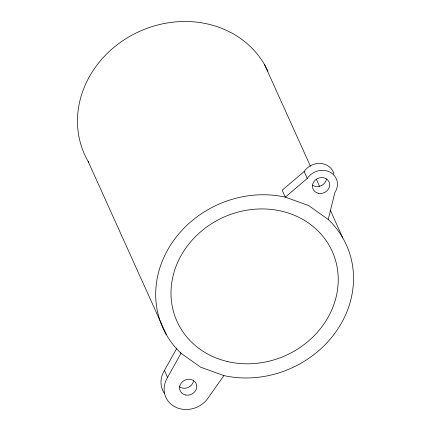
<?xml version="1.0" encoding="UTF-8"?>
<svg xmlns="http://www.w3.org/2000/svg" width="431" height="431" viewBox="0 0 431 431"><rect width="100%" height="100%" fill="white"/><g stroke="black" fill="none" stroke-linecap="round" stroke-linejoin="round"><path stroke-width="0.65" d="M328.217 219.465L334.855 192.592A16.69 14.859 -24.3 0 0 329.914 172.088A16.69 14.859 -24.3 0 0 307.26 178.472L285.317 197.139A100.698 89.643 -24.3 0 0 171.737 243.24A100.698 89.643 -24.3 0 0 181.015 353.275L167.573 377.378A24.508 21.819 -24.3 0 0 175.724 407.22A24.508 21.819 -24.3 0 0 208.776 397.032L223.915 375.6A100.698 89.643 -24.3 0 0 337.495 329.499A100.698 89.643 -24.3 0 0 328.217 219.465L308.607 205.549L285.317 197.139L282.186 190.211L304.13 171.543A16.69 14.859 -24.3 0 1 320.831 163.478A16.69 14.859 -24.3 0 1 333.95 174.092M164.669 393.745A24.508 21.819 -24.3 0 1 164.443 370.45L176.904 348.108M223.915 375.6L200.625 367.19L181.015 353.275L180.492 352.122M264.58 64.677L310.471 166.307M316.273 179.167L319.592 186.51M330.372 210.387L342.812 237.939M304.13 171.543L307.26 178.472M88.188 161.539L166.42 334.801M164.443 370.45L167.573 377.378M88.861 162.681A100.698 89.643 -24.3 0 1 134.596 33.763A100.698 89.643 -24.3 0 1 267.953 71.212M193.6 380.476A8.765 7.801 -24.3 0 1 188.228 387.399A8.765 7.801 -24.3 0 1 179.49 386.79M326.482 178.806A8.765 7.801 -24.3 0 1 321.106 185.729A8.765 7.801 -24.3 0 1 312.373 185.12M227.083 361.442A85.133 75.786 -24.3 0 0 336.762 265.318A85.133 75.786 -24.3 0 0 200 232.352A85.133 75.786 -24.3 0 0 227.083 361.442M185.556 394.985A8.765 7.801 -24.3 0 0 196.584 384.835A8.765 7.801 -24.3 0 0 182.383 381.796A8.765 7.801 -24.3 0 0 185.556 394.985M318.439 193.314A8.765 7.801 -24.3 0 0 329.467 183.164A8.765 7.801 -24.3 0 0 315.26 180.126A8.765 7.801 -24.3 0 0 318.439 193.314"/></g></svg>
